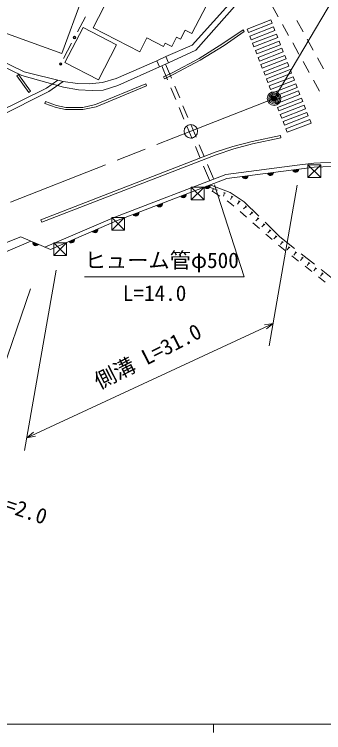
# Model space of a CAD drawing. Units: millimetres, scale not verified. Extents: x 40000 to 680000, y 20000 to 380000.
# Drawn here: x 244593 to 280969, y 204000 to 288592 of the extents above; entities that cross this region are included whole.
import ezdxf
from ezdxf.enums import TextEntityAlignment as Align

# ---------------------------------------------------------------- set-up
doc = ezdxf.new("R2010")
doc.units = ezdxf.units.MM
doc.header["$LTSCALE"] = 1000
doc.header["$PDMODE"] = 32
doc.header["$PDSIZE"] = 500
doc.linetypes.add('CHAIN', pattern=[18.5, 12, -1.5, 3.5, -1.5])
for name, color, linetype, lineweight in [('M-BGD', 7, 'Continuous', 13), ('M-BMK', 2, 'CHAIN', 13), ('M-BMK-HTXT', 7, 'Continuous', 13), ('M-BMK-ROW', 30, 'Continuous', 13), ('M-BMK-SRVR', 3, 'Continuous', 13), ('M-STR-HTXT', 7, 'Continuous', 13), ('M-STR-STRC', 7, 'Continuous', 13), ('M-TTL-BAND', 7, 'Continuous', 13)]:
    doc.layers.add(name, color=color, linetype=linetype, lineweight=lineweight)
doc.layers.add('M-OTRS', color=6, linetype='Continuous')
doc.styles.add('ＭＳ ゴシック', font='')
doc.styles.get('ＭＳ ゴシック').set_extended_font_data('MS Gothic')

msp = doc.modelspace()

# ---------------------------------------------------------------- linework, layer by layer
at = {"layer": 'M-BGD'}
for p, q in [((275640, 288292), (274912, 289603)), ((252016, 286522), (252950, 288309)), ((278545, 286549), (277820, 287862)), ((271491, 286781), (271633, 286575)), ((276852, 286105), (276125, 287417)), ((250386, 283405), (251321, 285193)), ((278065, 283919), (277337, 285231)), ((279754, 284361), (279029, 285674)), ((280963, 282172), (280237, 283485)), ((263076, 281068), (262381, 282736)), ((279277, 281733), (278550, 283045)), ((262618, 280869), (261925, 282529)), ((244871, 281350), (245074, 281496)), ((246282, 279386), (244871, 281350)), ((246485, 279532), (245074, 281496)), ((262140, 281220), (262248, 280995)), ((280490, 279547), (279763, 280858)), ((260055, 280415), (260150, 280184)), ((264038, 278760), (263461, 280145)), ((246485, 279532), (246282, 279386)), ((263580, 278561), (263002, 279946)), ((248170, 278081), (248252, 278317)), ((264541, 276254), (263964, 277638)), ((265000, 276453), (264423, 277837)), ((265503, 273946), (264926, 275331)), ((265962, 274145), (265385, 275530)), ((275886, 274332), (275949, 274039)), ((266465, 271639), (265888, 273023)), ((266924, 271838), (266347, 273222)), ((267542, 269055), (266850, 270716)), ((268004, 269247), (267309, 270915)), ((278189, 270867), (279814, 271076)), ((279814, 271076), (283706, 271258)), ((279857, 270577), (284350, 270787)), ((278376, 270387), (279857, 270577)), ((267113, 268280), (267084, 268300)), ((267553, 268247), (268485, 267884)), ((269985, 267600), (267639, 268513)), ((268019, 268066), (267874, 267693)), ((268775, 267168), (267944, 267724)), ((269324, 267557), (269178, 267185)), ((269230, 267594), (269417, 267521)), ((271638, 266532), (269985, 267600)), ((270139, 266256), (269607, 266612)), ((270220, 267126), (270003, 266790)), ((270136, 267180), (270304, 267072)), ((271060, 266583), (270844, 266247)), ((270976, 266638), (271144, 266529)), ((273365, 264813), (271638, 266532)), ((270409, 266019), (270139, 266256)), ((271846, 265973), (271564, 265690)), ((271775, 266044), (271917, 265903)), ((271911, 264699), (271160, 265359)), ((272555, 265268), (272273, 264985)), ((272484, 265339), (272626, 265198)), ((247698, 264386), (247806, 264107)), ((273414, 263378), (272662, 264038)), ((273264, 264563), (272982, 264279)), ((273193, 264633), (273335, 264492)), ((273902, 263928), (274044, 263787)), ((275802, 262389), (274074, 264108)), ((273973, 263858), (273691, 263574)), ((274682, 263152), (274400, 262869)), ((274611, 263223), (274753, 263082)), ((245349, 262389), (248824, 260898)), ((274916, 262058), (274165, 262718)), ((275391, 262447), (275108, 262163)), ((275320, 262517), (275461, 262376)), ((277541, 261019), (275802, 262389)), ((276462, 260790), (275681, 261415)), ((276141, 261788), (275893, 261474)), ((276062, 261850), (276219, 261726)), ((276926, 261169), (276679, 260855)), ((276848, 261231), (277005, 261108)), ((277712, 260551), (277464, 260236)), ((277633, 260612), (277790, 260489)), ((278024, 259541), (277243, 260166)), ((278497, 259932), (278250, 259617)), ((279898, 259162), (278327, 260400)), ((278419, 259994), (278576, 259870)), ((279587, 258293), (278806, 258917)), ((279283, 259313), (279035, 258999)), ((279204, 259375), (279361, 259251)), ((280068, 258694), (279821, 258380)), ((279990, 258756), (280147, 258632)), ((280854, 258075), (280606, 257761)), ((282254, 257306), (280683, 258543)), ((280775, 258137), (280932, 258013)), ((281149, 257044), (280368, 257668))]:
    msp.add_line(p, q, dxfattribs=at)
for points in [[(261330, 301489), (253847, 287011), (259342, 284171), (260193, 285819), (262126, 284820), (262323, 285201), (263105, 284797), (263670, 285890), (264129, 285653), (264692, 286740), (265484, 286331), (269294, 293703)], [(262406, 283616), (265516, 284963), (270507, 290590)], [(262733, 282895), (265937, 284382), (270792, 289857)], [(261337, 283132), (256584, 281030), (254961, 280586), (253400, 280408), (252005, 280459), (250337, 280687), (245732, 281804), (235525, 286825)], [(271491, 286781), (269116, 285143), (266310, 283407), (263241, 281753), (262140, 281220)], [(235871, 286007), (245472, 281398), (250356, 280002), (252125, 279711), (253749, 279609), (255043, 279672), (256762, 280231), (261663, 282411)], [(271633, 286575), (269253, 284933), (266436, 283190), (263355, 281530), (262248, 280995)], [(223447, 267726), (226932, 269460), (232761, 272307), (242536, 277027), (248388, 279919), (249685, 280845)], [(223670, 267278), (227153, 269012), (232980, 271858), (242756, 276577), (248646, 279489), (250327, 280690)], [(260150, 280184), (254206, 277721), (252657, 277389), (250623, 277389), (249498, 277620), (248170, 278081)], [(260055, 280415), (254132, 277961), (252630, 277639), (250649, 277639), (249565, 277861), (248252, 278317)], [(275886, 274332), (272552, 273619), (270309, 273034), (268231, 272351), (247698, 264386)], [(275949, 274039), (272621, 273327), (270394, 272746), (268333, 272068), (247806, 264107)], [(248191, 261169), (256409, 264720), (269449, 269747), (278189, 270867)], [(248824, 260898), (256598, 264258), (269572, 269259), (278376, 270387)], [(210729, 249464), (213483, 250641), (220181, 252454), (229597, 255797), (237816, 259396), (245349, 262389)], [(220181, 252454), (222139, 252735), (231535, 255643), (234067, 256564), (246545, 261876)]]:
    msp.add_lwpolyline(points, dxfattribs=at)
for points in [[(235088, 296880), (252567, 290524), (250183, 283969), (232704, 290325)], [(252674, 287040), (256609, 285006), (254470, 280869), (250536, 282904)], [(261663, 282411), (262733, 282895), (262406, 283616), (261337, 283132)]]:
    msp.add_lwpolyline(points, close=True, dxfattribs=at)
for centre, radius in [((251668, 285857), 150), ((251668, 285857), 120), ((251668, 285857), 100), ((250038, 282740), 150), ((250038, 282740), 120), ((250038, 282740), 100)]:
    msp.add_circle(centre, radius, dxfattribs=at)
for centre, radius, start, end in [((274708, 269972), 354, 196.1017, 358.50688), ((274708, 269972), 283, 198.32574, 356.28284), ((274708, 269972), 212, 202.07207, 352.53651), ((274708, 269972), 142, 209.78379, 344.82478), ((274708, 269972), 100, 220.10146, 334.50712), ((277684, 270353), 354, 196.1017, 358.50688), ((277684, 270353), 283, 198.32574, 356.28284), ((277684, 270353), 212, 202.07207, 352.53651), ((277684, 270353), 142, 209.78379, 344.82478), ((277684, 270353), 100, 220.10146, 334.50712), ((271732, 269590), 354, 196.1017, 358.50688), ((271732, 269590), 283, 198.32574, 356.28284), ((271732, 269590), 212, 202.07207, 352.53651), ((271732, 269590), 142, 209.78379, 344.82478), ((271732, 269590), 100, 220.10146, 334.50712), ((267265, 268427), 354, 209.87826, 12.28344), ((267265, 268427), 283, 212.1023, 10.0594), ((267265, 268427), 212, 215.84862, 6.31307), ((267265, 268427), 142, 223.56035, 358.60134), ((267265, 268427), 100, 233.87801, 348.28368), ((264465, 267348), 354, 209.87826, 12.28344), ((264465, 267348), 283, 212.1023, 10.0594), ((264465, 267348), 212, 215.84862, 6.31307), ((264465, 267348), 142, 223.56035, 358.60134), ((264465, 267348), 100, 233.87801, 348.28368), ((261666, 266269), 354, 209.87826, 12.28344), ((261666, 266269), 283, 212.1023, 10.0594), ((261666, 266269), 212, 215.84862, 6.31307), ((261666, 266269), 142, 223.56035, 358.60134), ((261666, 266269), 100, 233.87801, 348.28368), ((258867, 265190), 354, 209.87826, 12.28344), ((258867, 265190), 283, 212.1023, 10.0594), ((258867, 265190), 212, 215.84862, 6.31307), ((258867, 265190), 142, 223.56035, 358.60134), ((258867, 265190), 100, 233.87801, 348.28368), ((254066, 263223), 354, 212.16616, 14.57134), ((254066, 263223), 283, 214.3902, 12.3473), ((254066, 263223), 212, 218.13652, 8.60097), ((254066, 263223), 142, 225.84825, 0.88924), ((254066, 263223), 100, 236.16591, 350.57158), ((247108, 261693), 354, 165.57878, 327.98396), ((247108, 261693), 283, 167.80282, 325.75992), ((247108, 261693), 212, 171.54914, 322.01359), ((247108, 261693), 142, 179.26087, 314.30186), ((247108, 261693), 100, 189.57854, 303.9842), ((251312, 262033), 354, 212.16616, 14.57134), ((251312, 262033), 283, 214.3902, 12.3473), ((251312, 262033), 212, 218.13652, 8.60097), ((251312, 262033), 142, 225.84825, 0.88924), ((251312, 262033), 100, 236.16591, 350.57158)]:
    msp.add_arc(centre, radius, start, end, dxfattribs=at)
at = {"layer": 'M-BMK'}
for p, q in [((265352, 274823), (275148, 278675)), ((244138, 266480), (265352, 274823))]:
    msp.add_line(p, q, dxfattribs=at)
at = {"layer": 'M-BMK-HTXT'}
msp.add_line((299023, 319241), (275148, 278675), dxfattribs=at)
at = {"layer": 'M-BMK-ROW'}
for p, q in [((279126, 270879), (280626, 269379)), ((280626, 270879), (279126, 269379)), ((279126, 269379), (279126, 270879)), ((279126, 270879), (280626, 270879)), ((280626, 270879), (280626, 269379)), ((280626, 269379), (279126, 269379)), ((265402, 266742), (265402, 268242)), ((265402, 268242), (266902, 268242)), ((265402, 268242), (266902, 266742)), ((266902, 268242), (265402, 266742)), ((266902, 268242), (266902, 266742)), ((266902, 266742), (265402, 266742)), ((256046, 263174), (256046, 264674)), ((256046, 264674), (257546, 264674)), ((256046, 264674), (257546, 263174)), ((257546, 264674), (256046, 263174)), ((257546, 264674), (257546, 263174)), ((257546, 263174), (256046, 263174)), ((249238, 260182), (249238, 261682)), ((249238, 261682), (250738, 261682)), ((249238, 261682), (250738, 260182)), ((250738, 261682), (249238, 260182)), ((250738, 261682), (250738, 260182)), ((250738, 260182), (249238, 260182))]:
    msp.add_line(p, q, dxfattribs=at)
at = {"layer": 'M-BMK-SRVR'}
for centre, radius in [((275148, 278675), 800), ((275148, 278675), 800), ((275148, 278675), 640), ((275148, 278675), 480), ((275148, 278675), 320), ((275148, 278675), 160), ((275148, 278675), 20), ((265352, 274823), 800)]:
    msp.add_circle(centre, radius, dxfattribs=at)
msp.add_point((275148, 278675), dxfattribs=at)
at = {"layer": 'M-OTRS'}
msp.add_point((275148, 278675), dxfattribs=at)
at = {"layer": 'M-STR-HTXT'}
for p, q in [((268134, 268509), (271608, 257665)), ((277876, 268467), (274573, 249559)), ((249501, 258465), (245790, 237224)), ((271608, 257665), (252858, 257665)), ((246474, 256270), (238835, 233901)), ((246053, 238734), (275032, 252203)), ((275032, 252203), (274020, 252009)), ((275032, 252203), (274231, 251555)), ((246053, 238734), (246855, 239382)), ((246053, 238734), (247066, 238928))]:
    msp.add_line(p, q, dxfattribs=at)
at = {"layer": 'M-STR-STRC'}
for p, q in [((271958, 286865), (274756, 287955)), ((274756, 287955), (274919, 287536)), ((272121, 286446), (271958, 286865)), ((272121, 286446), (274919, 287536)), ((272284, 286026), (275083, 287116)), ((275083, 287116), (275246, 286697)), ((272448, 285607), (272284, 286026)), ((272448, 285607), (275246, 286697)), ((272611, 285188), (275409, 286278)), ((275409, 286278), (275573, 285858)), ((272774, 284768), (272611, 285188)), ((272774, 284768), (275573, 285858)), ((272938, 284349), (275736, 285439)), ((275736, 285439), (275899, 285020)), ((273101, 283930), (272938, 284349)), ((273101, 283930), (275899, 285020)), ((273264, 283510), (276063, 284600)), ((276063, 284600), (276226, 284181)), ((273428, 283091), (273264, 283510)), ((273428, 283091), (276226, 284181)), ((273591, 282672), (276389, 283762)), ((276389, 283762), (276553, 283343)), ((273754, 282253), (273591, 282672)), ((273754, 282253), (276553, 283343)), ((273918, 281833), (276716, 282923)), ((276716, 282923), (276879, 282504)), ((274081, 281414), (273918, 281833)), ((274081, 281414), (276879, 282504)), ((274244, 280995), (277043, 282085)), ((277043, 282085), (277206, 281665)), ((274408, 280575), (274244, 280995)), ((274408, 280575), (277206, 281665)), ((274571, 280156), (277369, 281246)), ((277369, 281246), (277533, 280827)), ((274734, 279737), (274571, 280156)), ((274734, 279737), (277533, 280827)), ((274897, 279317), (277696, 280407)), ((277696, 280407), (277859, 279988)), ((275061, 278898), (274897, 279317)), ((275061, 278898), (277859, 279988)), ((275224, 278479), (278023, 279569)), ((278023, 279569), (278186, 279149)), ((275387, 278059), (275224, 278479)), ((275387, 278059), (278186, 279149)), ((275551, 277640), (278349, 278730)), ((275714, 277221), (278513, 278311)), ((278349, 278730), (278513, 278311)), ((275714, 277221), (275551, 277640)), ((275877, 276801), (278676, 277891)), ((276041, 276382), (278839, 277472)), ((278676, 277891), (278839, 277472)), ((276041, 276382), (275877, 276801)), ((276204, 275963), (279002, 277053)), ((276367, 275543), (279166, 276633)), ((279002, 277053), (279166, 276633)), ((276367, 275543), (276204, 275963)), ((276531, 275124), (279329, 276214)), ((276694, 274705), (279492, 275795)), ((279329, 276214), (279492, 275795)), ((276694, 274705), (276531, 275124))]:
    msp.add_line(p, q, dxfattribs=at)
at = {"layer": 'M-TTL-BAND'}
for p, q in [((40000, 205000), (579000, 205000)), ((268000, 205000), (268000, 204000))]:
    msp.add_line(p, q, dxfattribs=at)

# ---------------------------------------------------------------- texts
at = {"layer": 'M-STR-HTXT', "style": 'ＭＳ ゴシック'}
msp.add_text('ヒューム管φ500', height=1833, dxfattribs=at).set_placement((252858, 258165), align=Align.BOTTOM_LEFT)
msp.add_text('L=14.0', height=1833, dxfattribs=at).set_placement((261080, 254295), align=Align.BOTTOM_CENTER)
for s, rotation, p in [('側溝 L=31.0', 26.973, (260945, 247024)), ('ガードパイプ  L=2.0', 341.147, (236662, 231793))]:
    msp.add_text(s, height=1833, rotation=rotation, dxfattribs=at).set_placement(p, align=Align.BOTTOM_CENTER)

doc.saveas('drawing.dxf')
